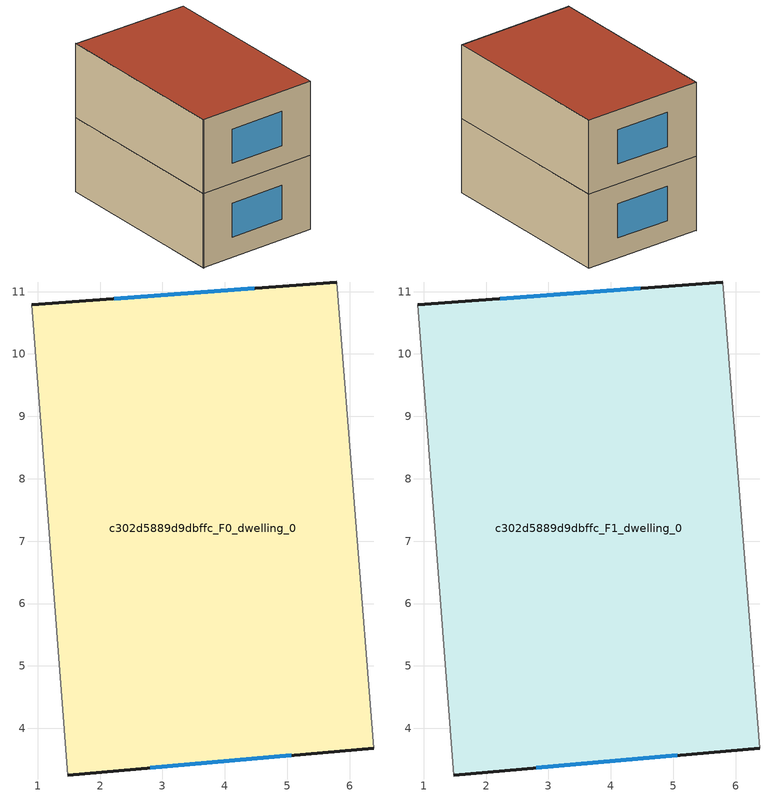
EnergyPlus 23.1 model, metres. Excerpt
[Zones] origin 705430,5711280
c302d5889d9dbffc_F0_dwelling_0
 floor ground (EU_floor_Construction): 5.79,11.15 6.39,3.68 1.48,3.25 0.91,10.79 z0
 wall outside (EU_wall_Construction): 5.79,11.15 0.91,10.79 / 1.48,3.25 6.39,3.68 z0:3
 wall adiabatic (EU_wall_Construction): 6.39,3.68 5.79,11.15 / 0.91,10.79 1.48,3.25 z0:3
 window (EU_Window_Construction): 4.47,11.06 2.23,10.89 / 2.81,3.37 5.06,3.57 z0.81:2.19
c302d5889d9dbffc_F1_dwelling_0
 floor to c302d5889d9dbffc_F0_dwelling_0 (EU_floor_Construction): 5.79,11.15 6.39,3.68 1.48,3.25 0.91,10.79 z3
 wall outside (EU_wall_Construction): 5.79,11.15 0.91,10.79 / 1.48,3.25 6.39,3.68 z3:6
 wall adiabatic (EU_wall_Construction): 6.39,3.68 5.79,11.15 / 0.91,10.79 1.48,3.25 z3:6
 window (EU_Window_Construction): 4.47,11.06 2.23,10.89 / 2.81,3.37 5.06,3.57 z3.81:5.19
 roof outside (EU_roof_Construction): 6.39,3.68 5.79,11.15 0.91,10.79 1.48,3.25 z6
shading: 0.93,10.82 1.49,3.21 / 6.39,3.68 5.79,11.15 z0:6
[Building]
EU S2 Campaign: North Axis=0; Terrain=City; Solar Distribution=FullExterior
[Site:Location]
London: Latitude=51.5; Longitude=-0.5; Time Zone=0; Elevation=25
[SizingPeriod:WeatherFileDays]
AnnualSizingPeriod: Begin Month=1; Begin Day of Month=1; End Month=12; End Day of Month=31; Day of Week for Start Day=Monday; Use Weather File Daylight Saving Period=No; Use Weather File Rain and Snow Indicators=No
[MATERIAL]
EU_InternalMass_Material: Roughness=MediumRough; Thickness=0.1; Conductivity=1; Density=1800; Specific Heat=900; Thermal Absorptance=0.9; Solar Absorptance=0.7; Visible Absorptance=0.7
[MATERIAL:NOMASS] Roughness=MediumRough; Thermal Absorptance=0.9; Solar Absorptance=0.7; Visible Absorptance=0.7
Name | Thermal Resistance
EU_wall_NoMass | 0.555556
EU_roof_NoMass | 0.510204
EU_floor_NoMass | 1.68919
[WINDOWMATERIAL:SIMPLEGLAZINGSYSTEM]
EU_Window_SimpleGlazing: UFactor=3.96; Solar Heat Gain Coefficient=0.85; Visible Transmittance=0.85
[CONSTRUCTION]
EU_wall_Construction: EU_wall_NoMass
EU_roof_Construction: EU_roof_NoMass
EU_floor_Construction: EU_floor_NoMass
EU_Window_Construction: EU_Window_SimpleGlazing
EU_InternalMass_Construction: EU_InternalMass_Material
[ZONE] Type=1; Multiplier=1; Ceiling Height=autocalculate; Volume=110.857; Floor Area=autocalculate; Part of Total Floor Area=Yes
c302d5889d9dbffc_F0_dwelling_0; c302d5889d9dbffc_F1_dwelling_0
[INTERNALMASS] Construction=EU_InternalMass_Construction; Surface Area=36.9526
Name | Zone or ZoneList
c302d5889d9dbffc_F0_dwelling_0_EU_InternalMass | c302d5889d9dbffc_F0_dwelling_0
c302d5889d9dbffc_F1_dwelling_0_EU_InternalMass | c302d5889d9dbffc_F1_dwelling_0
[OTHEREQUIPMENT] Fuel Type=Electricity; Design Level Calculation Method=Watts/Area; Power per Zone Floor Area=1; Fraction Latent=0; Fraction Radiant=0; Fraction Lost=0; Carbon Dioxide Generation Rate=0; EndUse Subcategory=EU_Step8_InternalGains
Name | Zone or ZoneList or Space or SpaceList | Schedule
EU_Step8_InternalGain_c302d5889d9dbffc_F0_dwelling_0_f000 | c302d5889d9dbffc_F0_dwelling_0 | EU_Step8_GainSchedule_c302d5889d9dbffc_F0_dwelling_0_f000
EU_Step8_InternalGain_c302d5889d9dbffc_F1_dwelling_0_f000 | c302d5889d9dbffc_F1_dwelling_0 | EU_Step8_GainSchedule_c302d5889d9dbffc_F1_dwelling_0_f000
[ZONEVENTILATION:DESIGNFLOWRATE] Schedule=EU_AlwaysOn; Design Flow Rate Calculation Method=AirChanges/Hour; Air Changes per Hour=0.48; Ventilation Type=Natural; Fan Pressure Rise=0; Fan Total Efficiency=1; Constant Term Coefficient=1; Temperature Term Coefficient=0; Velocity Term Coefficient=0; Velocity Squared Term Coefficient=0; Minimum Indoor Temperature=-100; Maximum Indoor Temperature=100; Delta Temperature=-100; Minimum Outdoor Temperature=-100; Maximum Outdoor Temperature=100; Maximum Wind Speed=40
Name | Zone or ZoneList or Space or SpaceList
EU_ConstantAir_c302d5889d9dbffc_F0_dwelling_0 | c302d5889d9dbffc_F0_dwelling_0
EU_ConstantAir_c302d5889d9dbffc_F1_dwelling_0 | c302d5889d9dbffc_F1_dwelling_0
[HVACTEMPLATE:THERMOSTAT] Constant Heating Setpoint=20; Constant Cooling Setpoint=50
EU_HeatOnly_c302d5889d9dbffc_F0_dwelling_0; EU_HeatOnly_c302d5889d9dbffc_F1_dwelling_0
[HVACTEMPLATE:ZONE:IDEALLOADSAIRSYSTEM] System Availability Schedule=EU_AlwaysOn; Maximum Heating Supply Air Temperature=50; Minimum Cooling Supply Air Temperature=13; Maximum Heating Supply Air Humidity Ratio=0.0156; Minimum Cooling Supply Air Humidity Ratio=0.0077; Heating Limit=NoLimit; Cooling Limit=NoLimit; Heating Availability Schedule=EU_AlwaysOn; Cooling Availability Schedule=EU_CoolingOff; Dehumidification Control Type=ConstantSensibleHeatRatio; Cooling Sensible Heat Ratio=0.7; Dehumidification Setpoint=60; Humidification Control Type=None; Humidification Setpoint=30; Outdoor Air Method=None; Outdoor Air Flow Rate per Person=0.00944; Outdoor Air Flow Rate per Zone Floor Area=0; Outdoor Air Flow Rate per Zone=0; Demand Controlled Ventilation Type=None; Outdoor Air Economizer Type=NoEconomizer; Heat Recovery Type=None; Sensible Heat Recovery Effectiveness=0.7; Latent Heat Recovery Effectiveness=0.65
Name | Template Thermostat
c302d5889d9dbffc_F0_dwelling_0 | EU_HeatOnly_c302d5889d9dbffc_F0_dwelling_0
c302d5889d9dbffc_F1_dwelling_0 | EU_HeatOnly_c302d5889d9dbffc_F1_dwelling_0
[SIZING:ZONE] Zone Cooling Design Supply Air Temperature Input Method=SupplyAirTemperature; Zone Cooling Design Supply Air Temperature=13; Zone Heating Design Supply Air Temperature Input Method=SupplyAirTemperature; Zone Heating Design Supply Air Temperature=50; Zone Cooling Design Supply Air Humidity Ratio=0.008; Zone Heating Design Supply Air Humidity Ratio=0.008; Cooling Design Air Flow Method=DesignDay; Cooling Design Air Flow Rate=0; Cooling Minimum Air Flow per Zone Floor Area=0.000762; Cooling Minimum Air Flow=0; Cooling Minimum Air Flow Fraction=0.2; Heating Design Air Flow Method=DesignDay; Heating Design Air Flow Rate=0; Heating Maximum Air Flow per Zone Floor Area=0.002032; Heating Maximum Air Flow=0.141576; Heating Maximum Air Flow Fraction=0.3; Account for Dedicated Outdoor Air System=No; Dedicated Outdoor Air System Control Strategy=NeutralSupplyAir; Dedicated Outdoor Air Low Setpoint Temperature for Design=autosize; Dedicated Outdoor Air High Setpoint Temperature for Design=autosize; Zone Load Sizing Method=Sensible Load Only No Latent Load; Zone Latent Cooling Design Supply Air Humidity Ratio Input Method=HumidityRatioDifference; Zone Cooling Design Supply Air Humidity Ratio Difference=0.005; Zone Latent Heating Design Supply Air Humidity Ratio Input Method=HumidityRatioDifference; Zone Humidification Design Supply Air Humidity Ratio Difference=0.005
c302d5889d9dbffc_F0_dwelling_0; c302d5889d9dbffc_F1_dwelling_0
[SCHEDULE:CONSTANT]
Name | Hourly Value
EU_AlwaysOn | 1
EU_CoolingOff | 0
[SCHEDULE:FILE] Column Number=1; Rows to Skip at Top=0; Number of Hours of Data=8760; Column Separator=Comma; Interpolate to Timestep=No; Minutes per Item=60; Adjust Schedule for Daylight Savings=Yes
Name | File
EU_Step8_GainSchedule_c302d5889d9dbffc_F0_dwelling_0_f000 | ../../schedules/c302d5889d9dbffc/c302d5889d9dbffc_F0_dwelling_0_f000_gain.csv
EU_Step8_GainSchedule_c302d5889d9dbffc_F1_dwelling_0_f000 | ../../schedules/c302d5889d9dbffc/c302d5889d9dbffc_F1_dwelling_0_f000_gain.csv
